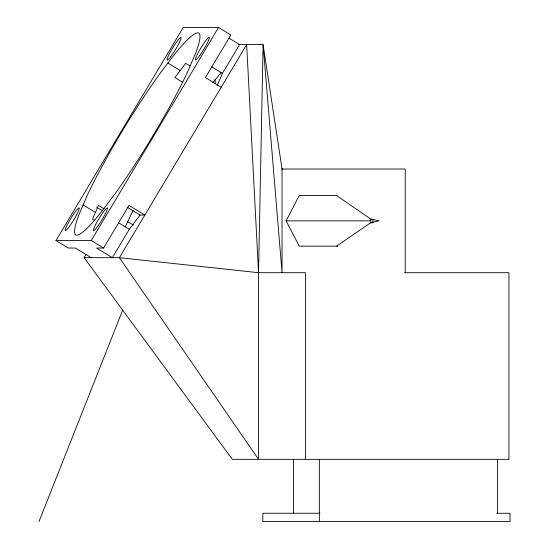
<?xml version="1.0" encoding="UTF-8"?>
<svg xmlns="http://www.w3.org/2000/svg" width="549" height="549" viewBox="0 0 549 549"><rect width="100%" height="100%" fill="white"/><g stroke="black" fill="none" stroke-linecap="round" stroke-linejoin="round"><path stroke-width="0.82" d="M85.864 254.736L84.114 257.673L119.387 257.673L258.545 459.341L258.545 272.702L263.088 44.593L238.726 44.593M370.904 223.388L370.836 219.175M38.993 521.55L122.839 309.746M125.247 226.881L133.105 210.377M217.178 85.644L222.407 73.394L239.611 44.593L228.823 38.018M337.724 246.158L299.267 246.158L286.104 220.856L299.267 195.561L336.873 195.561M91.161 257.673L75.343 248.031L68.296 248.031L55.991 240.531L183.263 27.45L218.543 27.45L230.848 34.951L205.395 77.56L221.213 87.202M55.991 240.531L91.264 240.531L218.543 27.45M140.077 215.057L129.283 229.297L112.339 257.673L96.521 248.031L103.569 248.031L129.022 205.415L144.84 215.057L140.077 215.057L127.135 207.172M212.655 82.775L221.302 72.454M336.654 246.158L370.575 222.757L378.975 220.856L370.575 218.962L336.654 195.561M281.884 169.017L405.224 169.017L405.224 272.702M286.104 220.856L370.699 220.856M258.545 272.702L246.666 44.593L119.387 257.673L258.545 272.702L305.573 272.702L305.573 459.341M404.62 272.702L508.93 272.702L508.93 459.341L232.323 459.341L84.114 257.673M319.978 513.253L262.82 513.253L262.82 521.55L510.007 521.55L510.007 513.253L496.742 513.253M127.45 221.714L133.448 225.021M211.626 66.82L222.407 73.394M189.981 65.955L185.672 63.327L174.877 77.56L182.79 82.384M167.898 63.046L180.196 70.546M104.193 208.922L98.443 205.415L92.548 219.229L94.703 220.547M96.624 207.172L102.375 210.679M118.502 222.722L129.283 229.297M83.146 204.935L95.444 212.436M91.264 240.531L103.569 248.031M215.105 79.543L215.139 83.812M497.408 459.341L497.408 513.253M319.353 459.341L319.353 521.55M293.489 459.341L293.489 513.253M372.977 222.935A13.272 1.88 -90 0 1 372.97 219.476M86.605 196.817L78.761 215.215A118.2 14.343 -58.6 0 0 100.275 213.335L114.645 194.367A118.2 14.343 -58.6 0 0 187.923 71.164L195.773 52.766A118.2 14.343 -58.6 0 0 174.259 54.646L159.889 73.614A118.2 14.343 -58.6 0 0 86.605 196.817M282.042 169.017L263.088 44.593L282.042 272.702L282.042 169.017M170.602 56.773A13.238 1.606 -58.6 0 0 181.088 37.806A13.238 1.606 -58.6 0 0 170.499 51.688A13.238 1.606 -58.6 0 0 170.602 56.773M199.925 55.291A13.272 1.613 -58.6 0 0 209.217 37.435A13.272 1.613 -58.6 0 0 197.722 53.541A13.272 1.613 -58.6 0 0 199.925 55.291M98.01 225.886A13.272 1.613 -58.6 0 0 107.412 207.92A13.272 1.613 -58.6 0 0 95.979 223.868A13.272 1.613 -58.6 0 0 98.01 225.886M69.304 226.552A13.272 1.613 -58.6 0 0 79.255 208.037A13.272 1.613 -58.6 0 0 68.165 223.079A13.272 1.613 -58.6 0 0 69.304 226.552"/></g></svg>
